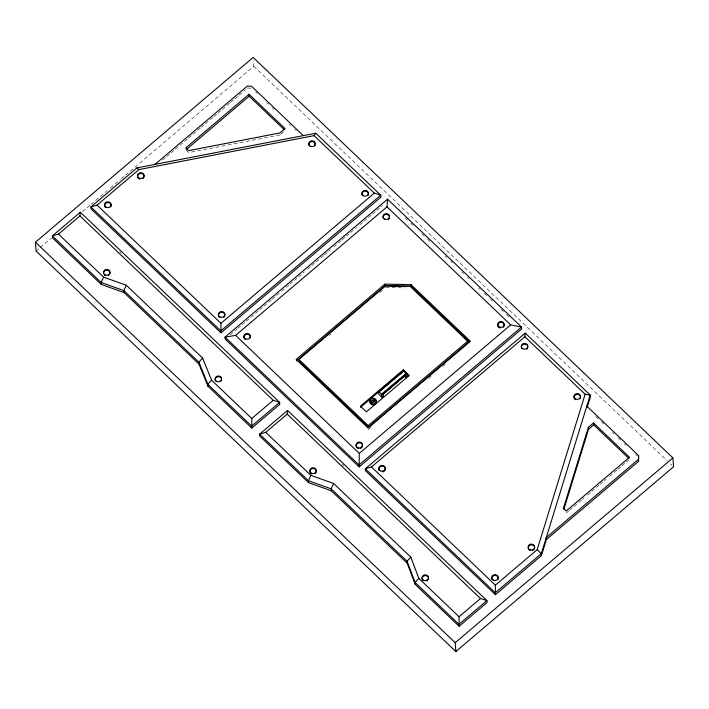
<?xml version="1.0" encoding="UTF-8"?>
<svg xmlns="http://www.w3.org/2000/svg" width="709" height="709" viewBox="0 0 709 709"><rect width="100%" height="100%" fill="white"/><g stroke="black" fill="none" stroke-linecap="round" stroke-linejoin="round"><path stroke-width="0.53" stroke-dasharray="3.54 2.66" d="M36.088 251.075L39.465 248.212M40.307 247.494L51.278 238.18M82.501 211.69L90.096 205.238M90.938 204.529L106.97 190.916M110.347 188.053L120.468 179.457M121.319 178.748L124.687 175.876M125.537 175.167L253.795 66.309L253.379 60.398M162.733 159.924L166.083 157.079M166.916 156.37L170.275 153.525M171.108 152.807L174.467 149.962M175.3 149.253L183.684 142.146M184.517 141.428L187.876 138.583M188.709 137.874L192.059 135.029M192.901 134.32L200.443 127.912M201.285 127.203L204.635 124.359M205.477 123.65L213.019 117.251M213.852 116.533L217.211 113.688M218.044 112.979L221.394 110.134M222.236 109.425L229.778 103.027M230.62 102.309L233.97 99.464M234.812 98.755L238.162 95.91M238.995 95.201L245.704 89.511M280.782 134.285L284.442 131.174M230.221 334.79L236.957 329.073M237.799 328.356L241.166 325.502M242.008 324.784L245.376 321.93M246.218 321.212L254.646 314.069M255.488 313.351L258.856 310.489M259.698 309.78L263.066 306.917M263.908 306.208L271.485 299.774M272.327 299.056L275.695 296.202M276.537 295.485L280.746 291.913M281.588 291.195L289.166 284.77M290.008 284.052L293.375 281.189M294.217 280.48L297.585 277.618M298.427 276.909L304.321 271.901M307.688 269.048L311.056 266.185M311.898 265.476L315.275 262.614M316.117 261.896L323.694 255.47M324.536 254.753L327.904 251.899M328.746 251.181L330.429 249.754M333.797 246.892L341.375 240.457M342.217 239.748L345.584 236.886M346.426 236.177L349.794 233.314M350.636 232.605L356.53 227.598M359.897 224.744L363.265 221.882M364.107 221.164L367.475 218.31M368.317 217.592L371.684 214.738M372.526 214.021L375.894 211.167M376.736 210.449L380.104 207.586M380.946 206.877L382.63 205.442M329.339 335.366L331.023 333.939M379.838 292.507L382.364 290.362M368.255 429.663L371.605 426.818M428.582 378.473L431.099 376.337M442.824 366.385L445.341 364.249M566.385 512.935L568.91 510.79M569.752 510.072L573.129 507.21M573.971 506.492L581.566 500.049M582.417 499.331L584.101 497.904M587.477 495.033L590.854 492.17M591.696 491.461L599.291 485.009M600.133 484.3L603.51 481.429M604.352 480.72L606.035 479.284M609.412 476.421L617.007 469.978M617.849 469.261L621.226 466.398M622.068 465.68L625.444 462.817M626.286 462.1L629.663 459.237M280.046 134.905L188.718 152.603L185.9 149.918M247.379 88.084L251.651 88.164M385.731 287.508L404.901 287.881M253.795 66.309L667.142 460.682M670.342 463.739L671.946 465.272M405.229 217.902L407.622 220.18M410.812 223.229L413.205 225.506M421.979 233.881L424.372 236.159M427.562 239.208L429.955 241.485M445.11 255.949L446.705 257.464M450.694 261.275L452.289 262.791M461.86 271.928L463.456 273.452M467.444 277.254L469.039 278.779M478.61 287.907L480.206 289.432M484.194 293.234L486.587 295.511M490.566 299.322L492.161 300.846M500.935 309.213L503.328 311.499M506.518 314.539L508.911 316.826M255.63 91.966L257.225 93.491M266.788 102.61L268.383 104.134M272.362 107.936L273.958 109.452M289.095 123.898L290.69 125.422M294.678 129.224L296.273 130.74M595.702 416.44L598.095 418.718M601.285 421.758L603.678 424.035M612.443 432.401L614.029 433.926M618.018 437.728L620.41 440.005M624.39 443.807L625.985 445.323M635.548 454.451L637.143 455.967M119.67 251.589L121.266 253.113M342.155 464.315L343.759 465.84"/><path stroke-width="1.06" d="M97.053 205.114L138.902 169.602L314.078 135.641L374.317 193.123L380.742 195.197L220.827 330.899L90.912 206.948L97.053 205.114L220.924 323.295L220.969 332.849L380.875 197.146L380.742 195.197L315.78 133.212L136.934 167.882L90.912 206.948L91.053 208.898L220.969 332.849M207.95 386.21L207.808 384.251L198.892 362.184L123.871 290.601L101.157 282.492L52.351 235.929L58.492 234.103L103.611 277.148L126.326 285.257L202.623 358.054L211.539 380.13L251.775 418.514L251.819 428.068L279.771 404.343L279.638 402.393L80.303 212.204L52.351 235.929L52.484 237.887L101.29 284.451L124.013 292.551L199.034 364.134L207.95 386.21L251.819 428.068M415.226 584.42L415.084 582.47L407.055 561.236L331.147 488.811L308.433 480.711L259.627 434.147L265.769 432.313L310.888 475.358L333.602 483.467L410.812 557.141L418.851 578.376L459.051 616.724L459.095 626.277L487.048 602.561L486.915 600.603L287.579 410.422L259.627 434.147L259.769 436.097L308.566 482.661L331.289 490.77L407.188 563.185L415.226 584.42L459.095 626.277M495.405 594.691L365.489 470.732L365.348 468.782L371.489 466.956L495.352 585.138L495.405 594.691L541.428 555.626L546.382 539.567L546.24 537.617L638.437 459.379L638.596 455.541L586.804 406.124M387.548 199.202L387.008 206.877L510.702 324.89L521.532 327.044L359.02 464.962L225.028 337.121L235.583 335.384L359.277 453.397L359.162 466.912L521.673 328.994L521.532 327.044L387.548 199.202L225.028 337.121L225.17 339.079L359.162 466.912M546.382 539.567L638.579 461.329L638.596 455.541M58.492 234.103L79.931 215.908L80.303 212.204M265.769 432.313L287.207 414.118L287.579 410.422M371.489 466.956L524.882 336.775L525.254 333.079L590.216 395.055L590.358 397.005L587.247 407.063M495.352 585.138L537.209 549.617L585.12 394.248L524.882 336.775M588.408 427.297L563.425 508.3L566.243 510.985L629.521 457.287L593.53 422.945L588.408 427.297L588.55 429.246L563.894 509.195M103.611 277.148L101.157 282.492L101.29 284.451M126.326 285.257L123.871 290.601L124.013 292.551M310.888 475.358L308.433 480.711L308.566 482.661M333.602 483.467L331.147 488.811L331.289 490.77M314.078 135.641L315.78 133.212M202.623 358.054L198.892 362.184L199.034 364.134M211.539 380.13L207.808 384.251L251.677 426.118L279.638 402.393L273.213 400.319L79.931 215.908M410.812 557.141L407.055 561.236L407.188 563.185M418.851 578.376L415.084 582.47L458.953 624.328L486.915 600.603L480.489 598.529L287.207 414.118M35.45 242.203L253.166 57.438L672.912 457.925L673.55 466.797L455.834 651.562L36.088 251.075L35.45 242.203L455.205 642.691L455.834 651.562M155.049 164.373L247.237 86.135L251.509 86.214L303.301 135.632M249.045 94.262L185.758 147.968L188.576 150.654L279.904 132.946L285.027 128.604L249.045 94.262L249.178 96.22L284.371 129.791M186.742 149.2L249.178 96.22M220.924 323.295L374.317 193.123M235.583 335.384L387.008 206.877M384.881 284.123L296.194 359.392L368.139 428.032L470.359 341.286L410.981 284.628L384.881 284.123L384.996 285.754L296.309 361.023M298.923 359.445L385.607 285.878L410.112 286.347L467.63 341.233L467.754 342.864L368.352 427.217L299.038 361.076L298.923 359.445L368.237 425.577L368.352 427.217M251.775 418.514L273.213 400.319M403.288 369.806L360.402 406.195L366.349 411.867L409.226 375.478L403.288 369.806L403.368 370.94L360.491 407.329M405.796 377.427L405.645 375.256L383.232 394.275L383.392 396.446L382.16 397.492L378.854 394.346L378.668 391.687L403.545 370.577L406.842 373.723L407.028 376.382L405.796 377.427L404.476 376.169M378.668 391.687L403.917 370.701M379.935 391.129L402.34 372.11M370.896 402.047L374.449 399.034C378.535 403.067 364.408 404.945 374.449 399.034M382.16 397.492L381.557 394.204L406.434 373.102M371.879 402.996L375.433 399.973M381.965 394.833L406.842 373.723M368.237 425.577L467.63 341.233M359.277 453.397L510.702 324.89M525.254 333.079L365.348 468.782L495.263 592.742L541.295 553.676L590.216 395.055L585.12 394.248M588.55 429.246L593.672 424.895L593.53 422.945M459.051 616.724L480.489 598.529M455.205 642.691L672.912 457.925M384.996 285.754L411.105 286.268L469.686 342.163M136.934 167.882L138.902 169.602M593.672 424.895L628.865 458.475M404.848 372.358L408.561 375.903M379.04 391.811L381.557 394.204M374.467 399.318L375.46 400.257M537.209 549.617L541.295 553.676L541.428 555.626M638.437 459.379L638.579 461.329M410.981 284.628L411.105 286.268M244.002 337.839A3.235 2.907 -4.1 0 1 247.273 334.24A3.235 2.907 -4.1 0 1 250.242 337.963M244.782 339.159A3.235 2.907 -4.1 0 1 244.295 338.548M383.445 218.709A3.235 2.907 -4.1 0 1 384.544 214.889A3.235 2.907 -4.1 0 1 388.851 215.492A3.235 2.907 -4.1 0 1 388.497 219.409M218.496 315.913A3.235 2.907 -4.1 0 1 221.766 312.314A3.235 2.907 -4.1 0 1 224.735 316.037M224.381 316.728A3.235 2.907 -4.1 0 1 223.84 317.322M219.276 317.233A3.235 2.907 -4.1 0 1 218.789 316.622M580.352 398.077A3.235 2.907 -4.1 0 1 579.997 398.768M575.54 399.743A3.235 2.907 -4.1 0 1 575.743 394.709A3.235 2.907 -4.1 0 1 580.485 397.324M379.235 470.484A3.235 2.907 -4.1 0 1 380.334 466.673A3.235 2.907 -4.1 0 1 384.641 467.266A3.235 2.907 -4.1 0 1 384.296 471.184M383.604 471.636A3.235 2.907 -4.1 0 1 382.816 471.91M138.477 178.384A3.235 2.907 -4.1 0 1 138.645 174.272A3.235 2.907 -4.1 0 1 143.218 174.361A3.235 2.907 -4.1 0 1 143.05 178.473M139.895 179.164A3.235 2.907 -4.1 0 1 139.132 178.863M105.535 207.498A3.235 2.907 -4.1 0 1 105.508 203.572A3.235 2.907 -4.1 0 1 109.86 203.137A3.235 2.907 -4.1 0 1 110.639 206.993M309.221 145.868A3.235 2.907 -4.1 0 1 312.199 141.561A3.235 2.907 -4.1 0 1 314.814 145.974M368.29 194.886A3.235 2.907 -4.1 0 1 367.944 195.578M362.343 195.471A3.235 2.907 -4.1 0 1 364.479 191.253A3.235 2.907 -4.1 0 1 368.432 194.133M498.604 327.266A3.235 2.907 -4.1 0 1 498.773 323.162A3.235 2.907 -4.1 0 1 503.346 323.251A3.235 2.907 -4.1 0 1 503.177 327.354M500.022 328.045A3.235 2.907 -4.1 0 1 499.251 327.744M356.937 447.76A3.235 2.907 -4.1 0 1 357.106 443.648A3.235 2.907 -4.1 0 1 361.67 443.737A3.235 2.907 -4.1 0 1 361.501 447.849M360.819 448.301A3.235 2.907 -4.1 0 1 360.03 448.575M358.355 448.54A3.235 2.907 -4.1 0 1 357.584 448.239M521.735 348.482A3.235 2.907 -4.1 0 1 522.843 344.663A3.235 2.907 -4.1 0 1 527.15 345.256A3.235 2.907 -4.1 0 1 526.796 349.183M529.074 549.803A3.235 2.907 -4.1 0 1 530.722 544.964A3.235 2.907 -4.1 0 1 534.533 548.606M534.178 549.298A3.235 2.907 -4.1 0 1 533.638 549.892M532.946 550.344A3.235 2.907 -4.1 0 1 532.158 550.618M530.492 550.583A3.235 2.907 -4.1 0 1 529.72 550.273M498.09 579.138A3.235 2.907 -4.1 0 1 497.736 579.838M492.135 579.723A3.235 2.907 -4.1 0 1 494.279 575.504A3.235 2.907 -4.1 0 1 498.223 578.393M103.62 273.78A3.235 2.907 -4.1 0 1 106.891 270.182A3.235 2.907 -4.1 0 1 109.86 273.896M108.973 275.189A3.235 2.907 -4.1 0 1 108.282 275.633M105.056 275.571A3.235 2.907 -4.1 0 1 104.409 275.101M215.536 381.052A3.235 2.907 -4.1 0 1 218.514 376.745A3.235 2.907 -4.1 0 1 221.137 381.158M311.357 473.94A3.235 2.907 -4.1 0 1 310.196 470.173A3.235 2.907 -4.1 0 1 314.291 468.746A3.235 2.907 -4.1 0 1 316.161 472.265M315.815 472.965A3.235 2.907 -4.1 0 1 315.275 473.55M422.901 580.52A3.235 2.907 -4.1 0 1 424.549 575.69A3.235 2.907 -4.1 0 1 428.36 579.324M427.474 580.609A3.235 2.907 -4.1 0 1 426.783 581.061M376.036 400.541A3.235 2.907 -4.1 0 1 374.937 404.352A3.235 2.907 -4.1 0 1 370.63 403.758A3.235 2.907 -4.1 0 1 370.984 399.841M245.376 338.858A3.235 2.907 -4.1 0 0 250.33 336.429A3.235 2.907 -4.1 0 0 245.58 333.824A3.235 2.907 -4.1 0 0 245.376 338.858M384.526 219.01A3.235 2.907 -4.1 0 0 389.471 216.591A3.235 2.907 -4.1 0 0 384.73 213.976A3.235 2.907 -4.1 0 0 384.526 219.01M219.87 316.923A3.235 2.907 -4.1 0 0 224.815 314.504A3.235 2.907 -4.1 0 0 220.074 311.889A3.235 2.907 -4.1 0 0 219.87 316.923M575.486 398.963A3.235 2.907 -4.1 0 0 580.432 396.544A3.235 2.907 -4.1 0 0 575.69 393.929A3.235 2.907 -4.1 0 0 575.486 398.963M380.316 470.794A3.235 2.907 -4.1 0 0 385.262 468.365A3.235 2.907 -4.1 0 0 380.52 465.76A3.235 2.907 -4.1 0 0 380.316 470.794M105.003 274.791A3.235 2.907 -4.1 0 0 109.948 272.371A3.235 2.907 -4.1 0 0 105.207 269.757A3.235 2.907 -4.1 0 0 105.003 274.791M216.626 381.353A3.235 2.907 -4.1 0 0 221.571 378.934A3.235 2.907 -4.1 0 0 216.83 376.319A3.235 2.907 -4.1 0 0 216.626 381.353M311.295 473.16A3.235 2.907 -4.1 0 0 316.249 470.741A3.235 2.907 -4.1 0 0 311.508 468.126A3.235 2.907 -4.1 0 0 311.295 473.16M499.198 326.964A3.235 2.907 -4.1 0 0 504.152 324.536A3.235 2.907 -4.1 0 0 499.402 321.93A3.235 2.907 -4.1 0 0 499.198 326.964M423.495 580.219A3.235 2.907 -4.1 0 0 428.449 577.8A3.235 2.907 -4.1 0 0 423.707 575.185A3.235 2.907 -4.1 0 0 423.495 580.219M357.531 447.45A3.235 2.907 -4.1 0 0 362.476 445.03A3.235 2.907 -4.1 0 0 357.735 442.416A3.235 2.907 -4.1 0 0 357.531 447.45M522.817 348.784A3.235 2.907 -4.1 0 0 527.771 346.364A3.235 2.907 -4.1 0 0 523.029 343.75A3.235 2.907 -4.1 0 0 522.817 348.784M529.667 549.493A3.235 2.907 -4.1 0 0 534.613 547.073A3.235 2.907 -4.1 0 0 529.871 544.459A3.235 2.907 -4.1 0 0 529.667 549.493M493.225 580.033A3.235 2.907 -4.1 0 0 498.17 577.605A3.235 2.907 -4.1 0 0 493.429 574.999A3.235 2.907 -4.1 0 0 493.225 580.033M139.07 178.083A3.235 2.907 -4.1 0 0 144.024 175.655A3.235 2.907 -4.1 0 0 139.283 173.049A3.235 2.907 -4.1 0 0 139.07 178.083M106.128 207.188A3.235 2.907 -4.1 0 0 111.083 204.768A3.235 2.907 -4.1 0 0 106.332 202.154A3.235 2.907 -4.1 0 0 106.128 207.188M310.303 146.169A3.235 2.907 -4.1 0 0 315.257 143.75A3.235 2.907 -4.1 0 0 310.507 141.135A3.235 2.907 -4.1 0 0 310.303 146.169M363.433 195.781A3.235 2.907 -4.1 0 0 368.379 193.353A3.235 2.907 -4.1 0 0 363.637 190.748A3.235 2.907 -4.1 0 0 363.433 195.781M371.41 403.643A3.235 2.907 -4.1 0 0 376.355 401.214A3.235 2.907 -4.1 0 0 371.613 398.609A3.235 2.907 -4.1 0 0 371.41 403.643"/></g></svg>
